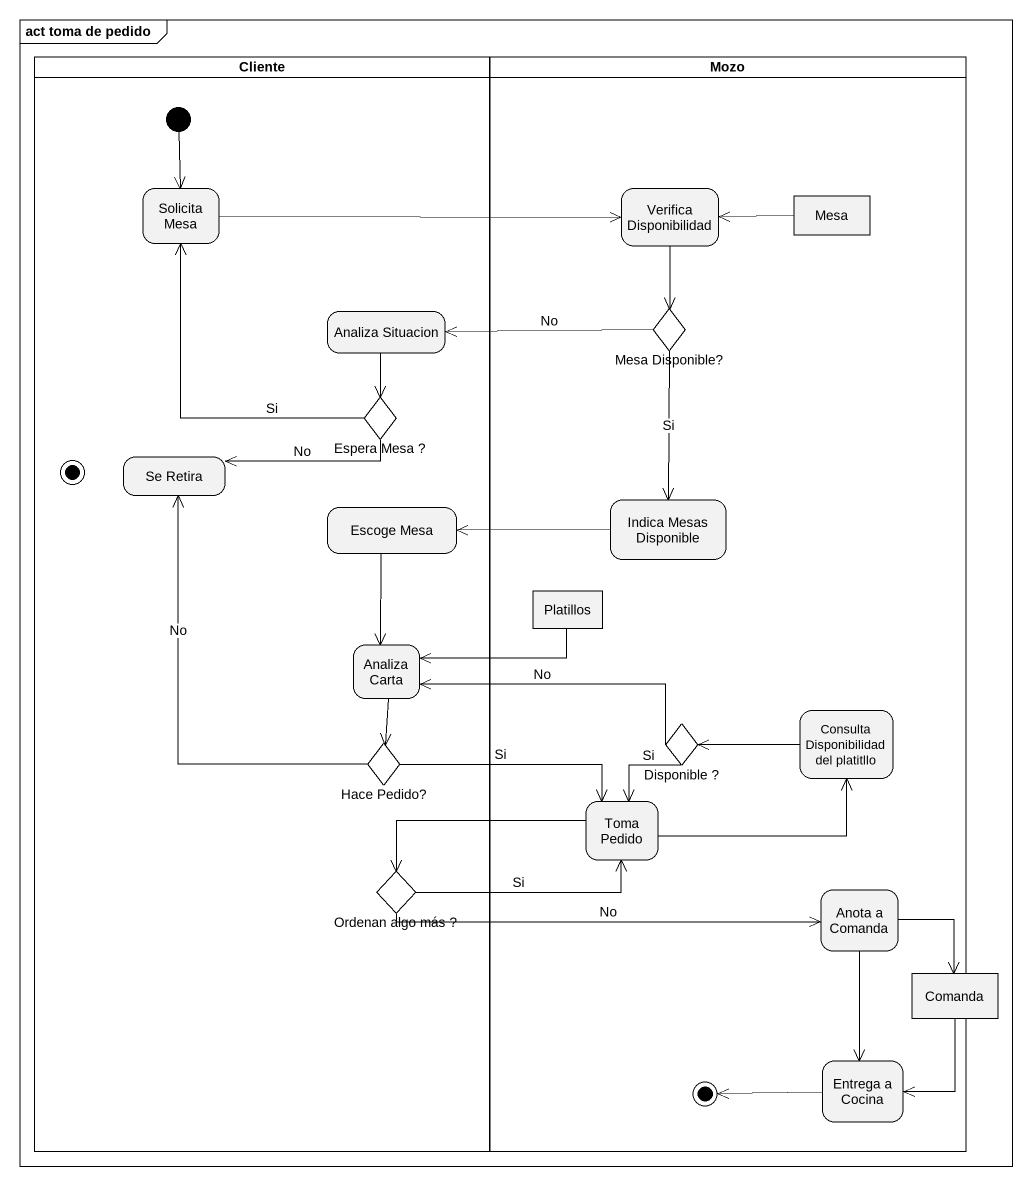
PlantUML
@startuml
mainframe act toma de pedido
hide empty description
state Cliente <<partition>> {
  state "Solicita Mesa" as Solicita_Mesa
  state "Analiza Situacion" as Analiza_Situacion
  state "Espera Mesa ?" as Espera_Mesa <<choice>>
  state final1 <<end>>
  state "Se Retira" as Se_Retira
  state "Escoge Mesa" as Escoge_Mesa
  state "Analiza Carta" as Analiza_Carta
  state "Hace Pedido?" as Hace_Pedido <<choice>>
  state "Ordenan algo más ?" as Ordenan_algo_más <<choice>>
  [*] --> Solicita_Mesa
}
state Mozo <<partition>> {
  state "Verifica Disponibilidad" as Verifica_Disponibilidad
  state Mesa <<object>>
  state "Mesa Disponible?" as Mesa_Disponible <<choice>>
  state "Indica Mesas Disponible" as Indica_Mesas_Disponible
  state Platillos <<object>>
  state "Disponible ?" as Disponible <<choice>>
  state "Consulta Disponibilidad del platitllo" as Consulta_Disponibilidad_del
  state "Toma Pedido" as Toma_Pedido
  state "Anota a Comanda" as Anota_a_Comanda
  state "Entrega a Cocina" as Entrega_a_Cocina
  Entrega_a_Cocina -left-> [*]
}
state Comanda <<object>>
Solicita_Mesa -right-> Verifica_Disponibilidad
Verifica_Disponibilidad --> Mesa_Disponible
Mesa -left-> Verifica_Disponibilidad
Analiza_Situacion --> Espera_Mesa
Mesa_Disponible -left-> Analiza_Situacion : No
Mesa_Disponible --> Indica_Mesas_Disponible : Si
Espera_Mesa -up-> Solicita_Mesa : Si
Espera_Mesa -left-> Se_Retira : No
Escoge_Mesa --> Analiza_Carta
Indica_Mesas_Disponible -left-> Escoge_Mesa
Platillos -left-> Analiza_Carta
Analiza_Carta --> Hace_Pedido
Disponible -left-> Analiza_Carta : No
Disponible --> Toma_Pedido : Si
Consulta_Disponibilidad_del -left-> Disponible
Hace_Pedido -up-> Se_Retira : No
Hace_Pedido -right-> Toma_Pedido : Si
Toma_Pedido -right-> Consulta_Disponibilidad_del
Toma_Pedido -left-> Ordenan_algo_más
Ordenan_algo_más -right-> Toma_Pedido : Si
Ordenan_algo_más -right-> Anota_a_Comanda : No
Anota_a_Comanda --> Comanda
Anota_a_Comanda --> Entrega_a_Cocina
Comanda --> Entrega_a_Cocina
@enduml
